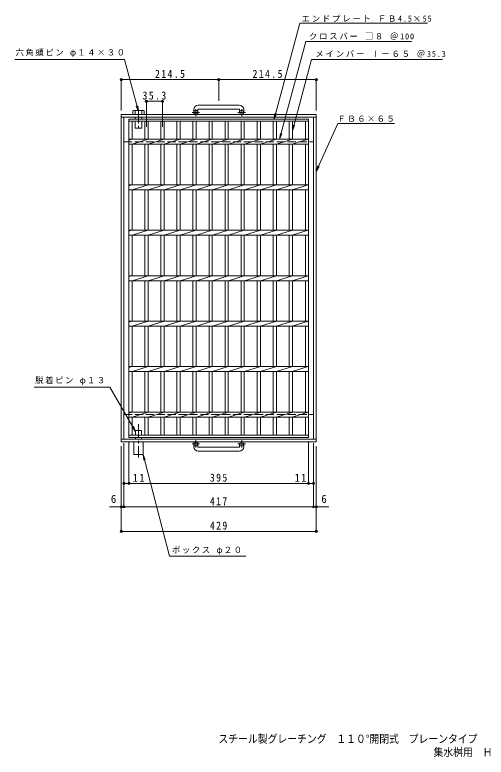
# Model space of a CAD drawing. Units: millimetres, scale not verified. Extents: x -960 to 1060, y -823 to 810.
# Drawn here: x -960 to 77, y -823 to 810 of the extents above; entities that cross this region are included whole.
import ezdxf
from ezdxf.enums import TextEntityAlignment as Align

# ---------------------------------------------------------------- set-up
doc = ezdxf.new("R2010")
doc.units = ezdxf.units.MM
doc.header["$LTSCALE"] = 6
doc.header["$PDMODE"] = 32
doc.header["$PDSIZE"] = 4.8
doc.linetypes.add('CHAIN1', pattern=[8, 5, -1, 1, -1])
doc.linetypes.add('DASHED3', pattern=[4, 3, -1])
for name, color, linetype, lineweight in [('A-1', 2, 'Continuous', 9), ('A-2', 3, 'Continuous', 9), ('A-4', 7, 'Continuous', 9), ('A-9', 4, 'Continuous', 9)]:
    doc.layers.add(name, color=color, linetype=linetype, lineweight=lineweight)
doc.layers.add('F-5_F-5ﾚｲﾔ', color=2, linetype='Continuous')
doc.styles.add('ＭＳ ゴシック', font='')
doc.styles.get('ＭＳ ゴシック').set_extended_font_data('MS Gothic')

msp = doc.modelspace()

# ---------------------------------------------------------------- linework, layer by layer
at = {"layer": 'A-1'}
for p, q in [((-466.423, 611.094), (-556.423, 611.094)), ((-725.923, 590.494), (-296.923, 590.494)), ((-725.923, 590.494), (-725.923, -129.506)), ((-566.423, 601.094), (-566.423, 594.994)), ((-557.423, 601.094), (-557.423, 594.994)), ((-556.423, 602.094), (-466.423, 602.094)), ((-465.423, 601.094), (-465.423, 594.994)), ((-456.423, 601.094), (-456.423, 594.994)), ((-296.923, 590.494), (-296.923, -129.506)), ((-725.923, 584.494), (-296.923, 584.494)), ((-719.923, 584.494), (-719.923, -123.506)), ((-302.923, 584.494), (-302.923, -123.506)), ((-725.923, -123.506), (-296.923, -123.506)), ((-725.923, -129.506), (-296.923, -129.506)), ((-566.423, -140.107), (-566.423, -134.006)), ((-557.423, -140.107), (-557.423, -134.006)), ((-556.423, -141.107), (-466.423, -141.107)), ((-465.423, -140.107), (-465.423, -134.006)), ((-456.423, -140.107), (-456.423, -134.006)), ((-466.423, -150.107), (-556.423, -150.107))]:
    msp.add_line(p, q, dxfattribs=at)
at = {"layer": 'A-1', "linetype": 'CHAIN1'}
for p, q in [((-553.76, 594.994), (-570.167, 594.994)), ((-561.923, 586.887), (-561.923, 602.484)), ((-452.76, 594.994), (-469.167, 594.994)), ((-460.922, 586.887), (-460.922, 602.484)), ((-561.923, -125.899), (-561.923, -141.496)), ((-460.922, -125.899), (-460.922, -141.496)), ((-553.76, -134.006), (-570.167, -134.006)), ((-452.76, -134.006), (-469.167, -134.006))]:
    msp.add_line(p, q, dxfattribs=at)
at = {"layer": 'A-1', "linetype": 'DASHED3'}
for p, q in [((-719.923, 530.494), (-302.923, 530.494)), ((-719.923, -69.506), (-302.923, -69.506))]:
    msp.add_line(p, q, dxfattribs=at)
at = {"layer": 'A-1'}
for centre in [(-561.923, 594.994), (-460.923, 594.994), (-561.923, -134.006), (-460.923, -134.006)]:
    msp.add_circle(centre, 4.5, dxfattribs=at)
for centre, radius, start, end in [((-556.423, 601.094), 10, 90, 180), ((-466.423, 601.094), 10, 0, 90), ((-556.423, 601.094), 1, 90, 180), ((-466.423, 601.094), 1, 0, 90), ((-556.423, -140.107), 10, 180, 270), ((-556.423, -140.107), 1, 180, 270), ((-466.423, -140.107), 10, 270, 0), ((-466.423, -140.107), 1, 270, 0)]:
    msp.add_arc(centre, radius, start, end, dxfattribs=at)
at = {"layer": 'A-2'}
for p, q in [((-708.923, 580.494), (-313.923, 580.494)), ((-708.923, -119.506), (-708.923, 580.494)), ((-708.923, 575.994), (-313.923, 575.994)), ((-701.922, 535.994), (-701.922, 575.994)), ((-674.022, 575.994), (-674.022, 535.994)), ((-667.022, 575.994), (-667.022, 535.994)), ((-638.722, 575.994), (-638.722, 535.994)), ((-631.722, 575.994), (-631.722, 535.994)), ((-603.422, 575.994), (-603.422, 535.994)), ((-596.422, 575.994), (-596.422, 535.994)), ((-568.122, 575.994), (-568.122, 535.994)), ((-561.122, 575.994), (-561.122, 535.994)), ((-532.822, 575.994), (-532.822, 535.994)), ((-525.822, 575.994), (-525.822, 535.994)), ((-497.522, 575.994), (-497.522, 535.994)), ((-490.522, 575.994), (-490.522, 535.994)), ((-462.222, 575.994), (-462.222, 535.994)), ((-455.222, 575.994), (-455.222, 535.994)), ((-426.923, 575.994), (-426.923, 535.994)), ((-419.923, 575.994), (-419.923, 535.994)), ((-391.623, 575.994), (-391.623, 535.994)), ((-384.623, 575.994), (-384.623, 535.994)), ((-356.323, 575.994), (-356.323, 535.994)), ((-349.323, 575.994), (-349.323, 535.994)), ((-320.923, 575.994), (-320.923, 535.994)), ((-313.923, 580.494), (-313.923, -119.506)), ((-708.923, 533.914), (-702.322, 535.994)), ((-708.923, 535.994), (-313.923, 535.994)), ((-708.923, 524.994), (-313.923, 524.994)), ((-701.922, 524.994), (-667.022, 535.994)), ((-701.922, 435.994), (-701.922, 524.994)), ((-674.022, 524.994), (-674.022, 435.994)), ((-667.022, 524.994), (-667.022, 435.994)), ((-666.622, 524.994), (-631.722, 535.994)), ((-638.722, 524.994), (-638.722, 435.994)), ((-631.722, 524.994), (-631.722, 435.994)), ((-631.322, 524.994), (-596.422, 535.994)), ((-603.422, 524.994), (-603.422, 435.994)), ((-596.422, 524.994), (-596.422, 435.994)), ((-596.022, 524.994), (-561.122, 535.994)), ((-568.122, 524.994), (-568.122, 435.994)), ((-561.122, 524.994), (-561.122, 435.994)), ((-560.722, 524.994), (-525.822, 535.994)), ((-532.822, 524.994), (-532.822, 435.994)), ((-525.822, 524.994), (-525.822, 435.994)), ((-525.422, 524.994), (-490.522, 535.994)), ((-497.522, 524.994), (-497.522, 435.994)), ((-490.522, 524.994), (-490.522, 435.994)), ((-490.122, 524.994), (-455.222, 535.994)), ((-462.222, 524.994), (-462.222, 435.994)), ((-455.222, 524.994), (-455.222, 435.994)), ((-454.822, 524.994), (-419.923, 535.994)), ((-426.923, 524.994), (-426.923, 435.994)), ((-419.923, 524.994), (-419.923, 435.994)), ((-419.523, 524.994), (-384.623, 535.994)), ((-391.623, 524.994), (-391.623, 435.994)), ((-384.623, 524.994), (-384.623, 435.994)), ((-384.223, 524.994), (-349.323, 535.994)), ((-356.323, 524.994), (-356.323, 435.994)), ((-349.621, 524.994), (-314.722, 535.994)), ((-349.323, 524.994), (-349.323, 435.994)), ((-320.923, 524.994), (-320.923, 435.994)), ((-708.923, 433.914), (-702.322, 435.994)), ((-708.923, 435.994), (-313.923, 435.994)), ((-708.923, 424.994), (-313.923, 424.994)), ((-701.922, 424.994), (-667.022, 435.994)), ((-701.922, 335.994), (-701.922, 424.994)), ((-674.022, 424.994), (-674.022, 335.994)), ((-667.022, 424.994), (-667.022, 335.994)), ((-666.622, 424.994), (-631.722, 435.994)), ((-638.722, 424.994), (-638.722, 335.994)), ((-631.722, 424.994), (-631.722, 335.994)), ((-631.322, 424.994), (-596.422, 435.994)), ((-603.422, 424.994), (-603.422, 335.994)), ((-596.422, 424.994), (-596.422, 335.994)), ((-596.022, 424.994), (-561.122, 435.994)), ((-568.122, 424.994), (-568.122, 335.994)), ((-561.122, 424.994), (-561.122, 335.994)), ((-560.722, 424.994), (-525.822, 435.994)), ((-532.822, 424.994), (-532.822, 335.994)), ((-525.822, 424.994), (-525.822, 335.994)), ((-525.422, 424.994), (-490.522, 435.994)), ((-497.522, 424.994), (-497.522, 335.994)), ((-490.522, 424.994), (-490.522, 335.994)), ((-490.122, 424.994), (-455.222, 435.994)), ((-462.222, 424.994), (-462.222, 335.994)), ((-455.222, 424.994), (-455.222, 335.994)), ((-454.822, 424.994), (-419.923, 435.994)), ((-426.923, 424.994), (-426.923, 335.994)), ((-419.923, 424.994), (-419.923, 335.994)), ((-419.523, 424.994), (-384.623, 435.994)), ((-391.623, 424.994), (-391.623, 335.994)), ((-384.623, 424.994), (-384.623, 335.994)), ((-384.223, 424.994), (-349.323, 435.994)), ((-356.323, 424.994), (-356.323, 335.994)), ((-349.621, 424.994), (-314.722, 435.994)), ((-349.323, 424.994), (-349.323, 335.994)), ((-320.923, 424.994), (-320.923, 335.994)), ((-708.923, 333.914), (-702.322, 335.994)), ((-708.923, 335.994), (-313.923, 335.994)), ((-701.922, 324.994), (-667.022, 335.994)), ((-666.622, 324.994), (-631.722, 335.994)), ((-631.322, 324.994), (-596.422, 335.994)), ((-596.022, 324.994), (-561.122, 335.994)), ((-560.722, 324.994), (-525.822, 335.994)), ((-525.422, 324.994), (-490.522, 335.994)), ((-490.122, 324.994), (-455.222, 335.994)), ((-454.822, 324.994), (-419.923, 335.994)), ((-419.523, 324.994), (-384.623, 335.994)), ((-384.223, 324.994), (-349.323, 335.994)), ((-349.621, 324.994), (-314.722, 335.994)), ((-708.923, 324.994), (-313.923, 324.994)), ((-701.922, 235.993), (-701.922, 324.994)), ((-674.022, 324.994), (-674.022, 235.993)), ((-667.022, 324.994), (-667.022, 235.993)), ((-638.722, 324.994), (-638.722, 235.993)), ((-631.722, 324.994), (-631.722, 235.993)), ((-603.422, 324.994), (-603.422, 235.993)), ((-596.422, 324.994), (-596.422, 235.993)), ((-568.122, 324.994), (-568.122, 235.993)), ((-561.122, 324.994), (-561.122, 235.993)), ((-532.822, 324.994), (-532.822, 235.993)), ((-525.822, 324.994), (-525.822, 235.993)), ((-497.522, 324.994), (-497.522, 235.993)), ((-490.522, 324.994), (-490.522, 235.993)), ((-462.222, 324.994), (-462.222, 235.993)), ((-455.222, 324.994), (-455.222, 235.993)), ((-426.923, 324.994), (-426.923, 235.993)), ((-419.923, 324.994), (-419.923, 235.993)), ((-391.623, 324.994), (-391.623, 235.993)), ((-384.623, 324.994), (-384.623, 235.993)), ((-356.323, 324.994), (-356.323, 235.993)), ((-349.323, 324.994), (-349.323, 235.993)), ((-320.923, 324.994), (-320.923, 235.993)), ((-708.923, 233.914), (-702.322, 235.994)), ((-708.923, 235.994), (-313.923, 235.994)), ((-701.922, 224.994), (-667.022, 235.994)), ((-666.622, 224.994), (-631.722, 235.994)), ((-631.322, 224.994), (-596.422, 235.994)), ((-596.022, 224.994), (-561.122, 235.994)), ((-560.722, 224.994), (-525.822, 235.994)), ((-525.422, 224.994), (-490.522, 235.994)), ((-490.122, 224.995), (-455.222, 235.994)), ((-454.822, 224.995), (-419.923, 235.994)), ((-419.523, 224.995), (-384.623, 235.994)), ((-384.223, 224.995), (-349.323, 235.994)), ((-349.621, 224.994), (-314.722, 235.994)), ((-708.923, 224.994), (-313.923, 224.994)), ((-701.922, 135.993), (-701.922, 224.994)), ((-674.022, 224.994), (-674.022, 135.993)), ((-667.022, 224.994), (-667.022, 135.993)), ((-638.722, 224.994), (-638.722, 135.993)), ((-631.722, 224.994), (-631.722, 135.993)), ((-603.422, 224.994), (-603.422, 135.993)), ((-596.422, 224.994), (-596.422, 135.993)), ((-568.122, 224.994), (-568.122, 135.993)), ((-561.122, 224.994), (-561.122, 135.993)), ((-532.822, 224.994), (-532.822, 135.993)), ((-525.822, 224.994), (-525.822, 135.993)), ((-497.522, 224.994), (-497.522, 135.993)), ((-490.522, 224.994), (-490.522, 135.993)), ((-462.222, 224.994), (-462.222, 135.993)), ((-455.222, 224.994), (-455.222, 135.993)), ((-426.923, 224.994), (-426.923, 135.993)), ((-419.923, 224.994), (-419.923, 135.993)), ((-391.623, 224.994), (-391.623, 135.993)), ((-384.623, 224.994), (-384.623, 135.993)), ((-356.323, 224.994), (-356.323, 135.993)), ((-349.323, 224.994), (-349.323, 135.993)), ((-320.923, 224.994), (-320.923, 135.993)), ((-708.923, 133.914), (-702.322, 135.994)), ((-708.923, 135.994), (-313.923, 135.994)), ((-701.922, 124.994), (-667.022, 135.994)), ((-666.622, 124.994), (-631.722, 135.994)), ((-631.322, 124.994), (-596.422, 135.994)), ((-596.022, 124.994), (-561.122, 135.994)), ((-560.722, 124.994), (-525.822, 135.994)), ((-525.422, 124.994), (-490.522, 135.994)), ((-490.122, 124.995), (-455.222, 135.994)), ((-454.822, 124.995), (-419.923, 135.994)), ((-419.523, 124.995), (-384.623, 135.994)), ((-384.223, 124.995), (-349.323, 135.994)), ((-349.621, 124.994), (-314.722, 135.994)), ((-708.923, 124.994), (-313.923, 124.994)), ((-701.922, 35.993), (-701.922, 124.994)), ((-674.022, 124.994), (-674.022, 35.993)), ((-667.022, 124.994), (-667.022, 35.993)), ((-638.722, 124.994), (-638.722, 35.993)), ((-631.722, 124.994), (-631.722, 35.993)), ((-603.422, 124.994), (-603.422, 35.993)), ((-596.422, 124.994), (-596.422, 35.993)), ((-568.122, 124.994), (-568.122, 35.993)), ((-561.122, 124.994), (-561.122, 35.993)), ((-532.822, 124.994), (-532.822, 35.993)), ((-525.822, 124.994), (-525.822, 35.993)), ((-497.522, 124.994), (-497.522, 35.993)), ((-490.522, 124.994), (-490.522, 35.993)), ((-462.222, 124.994), (-462.222, 35.993)), ((-455.222, 124.994), (-455.222, 35.993)), ((-426.923, 124.994), (-426.923, 35.993)), ((-419.923, 124.994), (-419.923, 35.993)), ((-391.623, 124.994), (-391.623, 35.993)), ((-384.623, 124.994), (-384.623, 35.993)), ((-356.323, 124.994), (-356.323, 35.993)), ((-349.323, 124.994), (-349.323, 35.993)), ((-320.923, 124.994), (-320.923, 35.993)), ((-708.923, 33.914), (-702.322, 35.994)), ((-708.923, 35.994), (-313.923, 35.994)), ((-701.922, 24.994), (-667.022, 35.994)), ((-666.622, 24.994), (-631.722, 35.994)), ((-631.322, 24.994), (-596.422, 35.994)), ((-596.022, 24.994), (-561.122, 35.994)), ((-560.722, 24.994), (-525.822, 35.994)), ((-525.422, 24.994), (-490.522, 35.994)), ((-490.122, 24.995), (-455.222, 35.994)), ((-454.822, 24.995), (-419.923, 35.994)), ((-419.523, 24.995), (-384.623, 35.994)), ((-384.223, 24.995), (-349.323, 35.994)), ((-349.621, 24.994), (-314.722, 35.994)), ((-708.923, 24.994), (-313.923, 24.994)), ((-701.922, -64.007), (-701.922, 24.994)), ((-674.022, 24.994), (-674.022, -64.007)), ((-667.022, 24.994), (-667.022, -64.007)), ((-638.722, 24.994), (-638.722, -64.007)), ((-631.722, 24.994), (-631.722, -64.007)), ((-603.422, 24.994), (-603.422, -64.007)), ((-596.422, 24.994), (-596.422, -64.007)), ((-568.122, 24.994), (-568.122, -64.007)), ((-561.122, 24.994), (-561.122, -64.007)), ((-532.822, 24.994), (-532.822, -64.007)), ((-525.822, 24.994), (-525.822, -64.007)), ((-497.522, 24.994), (-497.522, -64.007)), ((-490.522, 24.994), (-490.522, -64.007)), ((-462.222, 24.994), (-462.222, -64.007)), ((-455.222, 24.994), (-455.222, -64.007)), ((-426.923, 24.994), (-426.923, -64.007)), ((-419.923, 24.994), (-419.923, -64.007)), ((-391.623, 24.994), (-391.623, -64.007)), ((-384.623, 24.994), (-384.623, -64.007)), ((-356.323, 24.994), (-356.323, -64.007)), ((-349.323, 24.994), (-349.323, -64.007)), ((-320.923, 24.994), (-320.923, -64.007)), ((-708.923, -66.086), (-702.322, -64.006)), ((-708.923, -64.006), (-313.923, -64.006)), ((-701.922, -75.006), (-667.022, -64.006)), ((-666.622, -75.006), (-631.722, -64.006)), ((-631.322, -75.006), (-596.422, -64.006)), ((-596.022, -75.006), (-561.122, -64.006)), ((-560.722, -75.006), (-525.822, -64.006)), ((-525.422, -75.006), (-490.522, -64.006)), ((-490.122, -75.006), (-455.222, -64.006)), ((-454.822, -75.006), (-419.923, -64.006)), ((-419.523, -75.006), (-384.623, -64.006)), ((-384.223, -75.006), (-349.323, -64.006)), ((-349.621, -75.006), (-314.722, -64.006)), ((-708.923, -75.006), (-313.923, -75.006)), ((-701.922, -115.006), (-701.922, -75.006)), ((-674.022, -75.006), (-674.022, -115.006)), ((-667.022, -75.006), (-667.022, -115.006)), ((-638.722, -75.006), (-638.722, -115.006)), ((-631.722, -75.006), (-631.722, -115.006)), ((-603.422, -75.006), (-603.422, -115.006)), ((-596.422, -75.006), (-596.422, -115.006)), ((-568.122, -75.006), (-568.122, -115.006)), ((-561.122, -75.006), (-561.122, -115.006)), ((-532.822, -75.006), (-532.822, -115.006)), ((-525.822, -75.006), (-525.822, -115.006)), ((-497.522, -75.006), (-497.522, -115.006)), ((-490.522, -75.006), (-490.522, -115.006)), ((-462.222, -75.006), (-462.222, -115.006)), ((-455.222, -75.006), (-455.222, -115.006)), ((-426.923, -75.006), (-426.923, -115.006)), ((-419.923, -75.006), (-419.923, -115.006)), ((-391.623, -75.006), (-391.623, -115.006)), ((-384.623, -75.006), (-384.623, -115.006)), ((-356.323, -75.006), (-356.323, -115.006)), ((-349.323, -75.006), (-349.323, -115.006)), ((-320.923, -75.006), (-320.923, -115.006)), ((-313.923, -115.006), (-708.923, -115.006)), ((-313.923, -119.506), (-708.923, -119.506))]:
    msp.add_line(p, q, dxfattribs=at)
at = {"layer": 'A-4'}
for p, q in [((-389.452, 580.494), (-333.022, 791.094)), ((-333.022, 791.094), (-51.978, 791.094)), ((-377.583, 535.994), (-319.947, 751.094)), ((-319.947, 751.094), (-87.62, 751.094)), ((-718.522, 711.094), (-959.929, 711.094)), ((-687.923, 596.894), (-718.522, 711.094)), ((-349.222, 554.362), (-307.226, 711.094)), ((-307.226, 711.094), (-18.985, 711.094)), ((-725.923, 599.494), (-725.923, 668.938)), ((-725.923, 667.138), (-564.423, 667.138)), ((-564.423, 667.138), (-296.923, 667.138)), ((-511.423, 620.094), (-511.423, 668.938)), ((-296.923, 599.494), (-296.923, 668.938)), ((-670.522, 563.071), (-670.522, 621.283)), ((-635.222, 563.071), (-635.222, 621.283)), ((-687.923, 596.894), (-692.706, 608.442)), ((-687.923, 596.894), (-689.554, 609.287)), ((-670.522, 619.483), (-635.222, 619.483)), ((-389.452, 580.494), (-387.82, 592.887)), ((-389.452, 580.494), (-384.668, 592.042)), ((-349.222, 554.362), (-347.591, 566.755)), ((-349.222, 554.362), (-344.439, 565.911)), ((-377.583, 535.994), (-375.951, 548.387)), ((-377.583, 535.994), (-372.799, 547.543)), ((-296.923, 465.317), (-293.353, 477.296)), ((-296.923, 465.317), (-290.374, 475.964)), ((-750.737, -8.85), (-917.676, -8.85)), ((-694.237, -106.711), (-750.737, -8.85)), ((-694.237, -106.711), (-701.847, -96.794)), ((-694.237, -106.711), (-699.021, -95.163)), ((-708.923, -128.506), (-708.923, -222.542)), ((-313.922, -128.506), (-313.922, -222.542)), ((-725.923, -138.506), (-725.923, -327.954)), ((-719.923, -132.506), (-719.923, -274.187)), ((-302.923, -132.506), (-302.923, -274.187)), ((-296.923, -138.506), (-296.923, -327.954)), ((-677.923, -157.506), (-673.139, -169.055)), ((-677.923, -157.506), (-676.291, -169.899)), ((-677.923, -157.506), (-619.455, -380.452)), ((-719.922, -220.742), (-708.923, -220.742)), ((-719.922, -229.742), (-719.922, -222.542)), ((-708.923, -220.742), (-313.922, -220.742)), ((-313.922, -220.742), (-302.923, -220.742)), ((-751.525, -272.387), (-269.452, -272.387)), ((-725.923, -326.154), (-296.923, -326.154)), ((-619.455, -380.452), (-451.936, -380.452))]:
    msp.add_line(p, q, dxfattribs=at)
msp.add_lwpolyline([(-296.923, 465.317), (-249.843, 570.593), (-124.576, 570.593)], dxfattribs=at)
for p in [(-725.923, 667.138), (-511.423, 667.138), (-296.923, 667.138), (-670.522, 619.483), (-635.222, 619.483), (-719.922, -220.742), (-708.923, -220.742), (-313.922, -220.742), (-302.923, -220.742), (-725.923, -272.387), (-719.923, -272.387), (-302.923, -272.387), (-296.923, -272.387), (-725.923, -326.154), (-296.923, -326.154)]:
    msp.add_point(p, dxfattribs=at)
at = {"layer": 'A-9'}
for p, q in [((-697.642, 599.454), (-678.203, 599.454)), ((-694.923, 590.494), (-694.923, 598.413)), ((-680.922, 590.494), (-680.922, 598.413)), ((-675.484, 598.413), (-675.484, 590.494)), ((-694.923, 584.494), (-694.923, 580.494)), ((-694.923, 575.994), (-694.923, 560.494)), ((-680.923, 584.494), (-680.923, 580.494)), ((-680.923, 575.994), (-680.923, 560.494)), ((-694.923, 560.494), (-680.923, 560.494)), ((-694.423, -104.506), (-681.423, -104.506)), ((-694.423, -104.506), (-694.423, -115.006)), ((-681.423, -104.506), (-681.423, -115.006)), ((-694.423, -119.506), (-694.423, -123.506)), ((-681.423, -119.506), (-681.423, -123.506)), ((-677.923, -129.506), (-677.923, -157.506))]:
    msp.add_line(p, q, dxfattribs=at)
at = {"layer": 'A-9', "linetype": 'CHAIN1'}
for p, q in [((-687.923, 601.389), (-687.923, 555.033)), ((-687.923, -90.803), (-687.923, -163.998))]:
    msp.add_line(p, q, dxfattribs=at)
at = {"layer": 'A-9'}
for points in [[(-700.362, 598.413), (-700.362, 590.494), (-675.484, 590.494)], [(-697.923, -129.506), (-697.923, -157.506), (-677.923, -157.506)]]:
    msp.add_lwpolyline(points, dxfattribs=at)
for centre, radius, start, end in [((-697.642, 595.38), 4.074, 48.12389, 131.8763), ((-687.923, 575.388), 24.066, 73.09029, 106.90971), ((-678.203, 595.38), 4.074, 48.1237, 131.87611)]:
    msp.add_arc(centre, radius, start, end, dxfattribs=at)

# ---------------------------------------------------------------- texts
at = {"layer": 'A-4', "color": 2, "style": 'ＭＳ ゴシック'}
for p in [(-748.801, -268.787), (-285.793, -268.787)]:
    msp.add_text('6', height=17.6, dxfattribs=at).set_placement(p, align=Align.BOTTOM_LEFT)
at = {"layer": 'A-4', "char_height": 13.2, "attachment_point": 7, "style": 'ＭＳ ゴシック'}
for s, insert in [('\\T1.21;エンドプレート\\~ＦＢ4.5×55', (-329.246, 793.788)), ('\\T1.21;クロスバー\\~□８\\~＠100', (-313.118, 754.314)), ('\\T1.18;六角頭ピン\\~φ１４×３０', (-958.352, 716.598)), ('\\T1.21;メインバー\\~Ⅰ－６５\\~＠35.3', (-298.882, 715.852)), ('\\T1.17;ＦＢ６×６５', (-250.127, 574.252)), ('\\T1.18;脱着ピン\\~φ１３', (-915.154, -4.094)), ('\\T1.18;ボックス\\~φ２０', (-614.359, -377.247))]:
    msp.add_mtext(s, dxfattribs=dict(at, insert=insert))
at = {"layer": 'A-4', "color": 2, "char_height": 17.6, "attachment_point": 7, "style": 'ＭＳ ゴシック'}
for s, insert in [('\\T1.28;\\W0.9;214.5', (-651.673, 670.738)), ('\\T1.28;\\W0.9;214.5', (-437.173, 670.738)), ('\\T1.28;\\W0.9;35.3', (-679.122, 623.083)), ('\\T1.27;\\W0.95;11', (-700.576, -217.142)), ('\\T1.27;\\W0.9;395', (-530.923, -217.142)), ('\\T1.27;\\W0.95;11', (-344.524, -217.142)), ('\\T1.27;\\W0.9;417', (-530.923, -268.787)), ('\\T1.27;\\W0.9;429', (-530.923, -322.554))]:
    msp.add_mtext(s, dxfattribs=dict(at, insert=insert))
at = {"layer": 'F-5_F-5ﾚｲﾔ', "style": 'ＭＳ ゴシック', "width": 0.9}
for s, p in [('スチール製グレーチング\u3000１１０°開閉式\u3000プレーンタイプ', (-512.046, -796.524)), ('集水桝用\u3000ＨＳＦ\u3000６４６５', (-39.071, -825.907))]:
    msp.add_text(s, height=17.6, dxfattribs=at).set_placement(p, align=Align.BOTTOM_LEFT)

doc.saveas('drawing.dxf')
